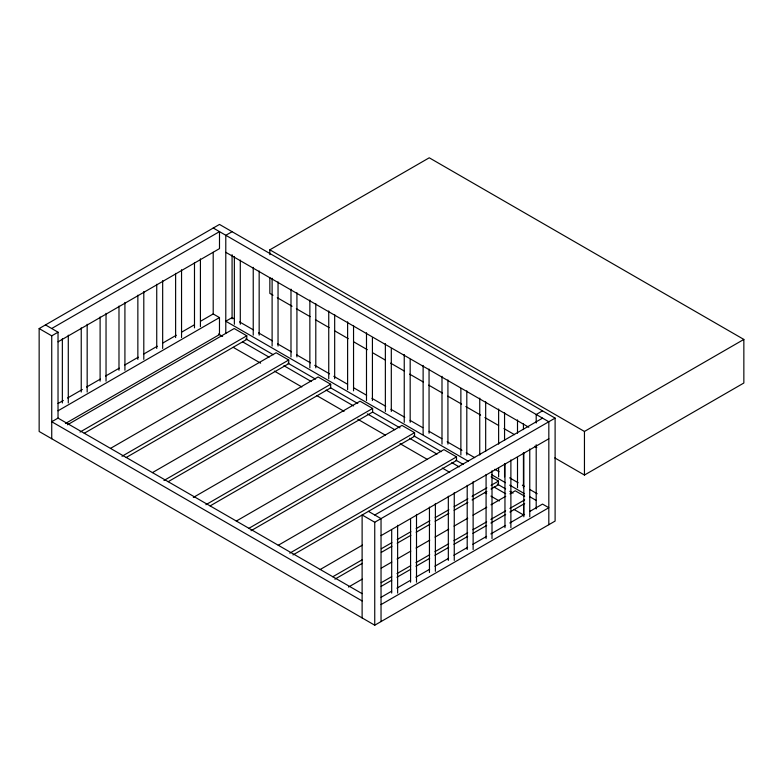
<?xml version="1.0" encoding="UTF-8"?>
<svg xmlns="http://www.w3.org/2000/svg" width="783" height="783" viewBox="0 0 783 783"><rect width="100%" height="100%" fill="white"/><g stroke="black" fill="none" stroke-linecap="round" stroke-linejoin="round"><path stroke-width="1.17" d="M39.15 328.566L219.494 224.427L555.108 418.112L555.108 521.077L374.744 625.206L39.15 431.482L39.15 328.566L51.737 335.838L58.03 332.207L45.424 324.867M51.717 328.498L219.494 231.631L219.494 248.622L58.05 341.828M232.101 231.699L225.788 235.321L225.788 333.392M269.851 254.661L269.851 249.816L429.25 157.794L743.85 339.43L743.85 383.014L584.451 475.046L554.795 457.918M58.069 403.499L63.345 400.456M67.563 398.018L82.332 389.494M86.561 387.056L100.273 379.138M105.548 376.085L119.27 368.167M124.546 365.123L138.258 357.205M143.543 354.151L157.256 346.233M162.531 343.189L176.253 335.271M181.529 332.227L194.194 324.916M200.526 321.255L213.182 313.944L219.475 317.575L219.475 334.566L65.41 423.515M58.03 410.791L219.475 317.575M67.465 424.797L234.195 328.537L246.782 335.799L246.782 339.43L84.27 433.253M80.052 432.059L246.782 335.799M110.472 448.405L276.145 352.751L288.731 360.014L288.731 363.645L126.22 457.478M122.001 456.274L288.731 360.014M152.421 472.619L318.094 376.966L330.68 384.238L330.68 387.869L168.169 481.692M163.95 480.498L330.68 384.238M193.313 497.45L360.043 401.19L372.62 408.452L372.62 412.083L210.118 505.906M205.89 504.712L372.62 408.452M236.309 521.057L401.982 425.404L414.569 432.666L414.569 436.297L251 530.737M248.896 528.319L414.569 432.666M278.259 545.271L443.932 449.618L456.518 456.89L456.518 460.521L292.95 554.951M289.788 553.15L456.518 456.89M542.492 410.83L536.198 414.54L536.198 423.026M374.763 515.008L542.541 418.142M362.118 617.924L362.118 514.96L374.744 522.251L555.108 418.112M320.208 569.495L362.412 545.125M381.057 535.631L548.834 438.764M332.785 576.758L362.333 559.698M381.331 548.726L391.882 542.639M397.157 539.595L410.879 531.677M416.155 528.623L429.867 520.705M435.152 517.661L448.865 509.743M454.14 506.689L467.862 498.771M472.08 496.334L486.86 487.809M491.078 485.372L498.468 481.105L498.468 484.736L491.078 489.003M269.851 249.816L584.451 431.453L743.85 339.43M334.899 579.175L362.333 563.329M381.331 552.367L391.882 546.27M397.157 543.226L410.879 535.308M416.155 532.254L429.867 524.336M435.152 521.292L448.865 513.374M454.14 510.33L467.862 502.402M472.08 499.965L486.86 491.44M348.513 587.054L362.226 579.136M381.223 568.164L391.774 562.077M397.05 559.023L410.772 551.105M416.047 548.061L429.769 540.143M435.045 537.099L448.757 529.171M454.032 526.127L467.754 518.209M473.03 515.165L486.752 507.237M490.97 504.8L505.749 496.275M509.968 493.838L515.243 490.794L524.679 496.236M381.145 582.738L391.696 576.65M396.971 573.606L410.693 565.688M415.969 562.634L429.691 554.716M434.966 551.672L448.679 543.754M453.954 540.701L467.676 532.783M472.952 529.739L486.674 521.821M490.892 519.383L505.661 510.849M509.89 508.412L524.659 499.887M381.145 586.379L391.696 580.281M396.971 577.237L410.693 569.319M415.969 566.266L429.691 558.348M434.966 555.304L448.679 547.386M453.954 544.342L467.676 536.414M472.952 533.37L486.674 525.452M490.892 523.015L505.661 514.48M509.89 512.043L524.659 503.518M381.076 597.302L391.627 591.204M396.903 588.16L410.615 580.242M415.89 577.198L429.613 569.28M434.888 566.226L448.61 558.308M453.886 555.264L467.598 547.346M472.883 544.293L486.595 536.375M490.814 533.937L505.593 525.413M509.811 522.975L524.581 514.441M529.866 511.397L542.521 504.086L548.814 507.717L381.037 604.593M213.201 228L548.834 421.773L548.814 524.708M225.807 252.322L528.779 427.244M273.032 295.25L269.851 293.41L269.851 277.671M277.27 297.697L292.098 306.251M296.336 308.698L310.107 316.655M315.402 319.709L329.173 327.656M334.468 330.72L348.239 338.667M353.534 341.731L367.305 349.678M372.6 352.732L385.314 360.072M390.609 363.126L404.38 371.083M409.675 374.137L423.446 382.084M428.741 385.148L442.512 393.095M447.807 396.159L461.579 404.106M465.816 406.553L480.645 415.117M484.883 417.554L498.654 425.512M503.949 428.565L514.539 434.682M534.672 446.3L536.786 447.524M234.225 318.828L232.101 317.604L225.807 321.236L468.4 461.295M239.52 321.882L253.291 329.829M258.586 332.892L272.357 340.84M277.652 343.903L291.423 351.851M296.718 354.914L310.489 362.862M314.727 365.309L329.565 373.873M333.803 376.32L347.574 384.267M353.926 387.937L366.64 395.278M371.935 398.332L385.706 406.279M391.001 409.343L404.772 417.29M410.067 420.354L422.781 427.694M429.143 431.364L441.847 438.695M447.152 441.759L461.98 450.323M466.218 452.77L474.694 457.654M494.817 469.281L499.055 471.728M509.645 477.845L518.121 482.739M522.359 485.176L524.483 486.4M529.778 489.463L537.187 493.74M491.704 474.743L505.475 482.7M509.713 485.147L524.541 493.711M529.837 496.765L536.198 500.435M491.127 476.867L498.468 481.105M245.823 338.873L273.277 354.728M288.066 363.263L315.529 379.119M330.318 387.654L357.772 403.509M372.561 412.054L400.025 427.9M413.757 435.828L441.221 451.683M456 460.228L463.399 464.495M497.195 484.002L505.642 488.886M509.87 491.323L513.041 493.153M242.681 341.907L269.088 357.146M283.877 365.69L311.331 381.546M326.12 390.081L353.583 405.937M367.315 413.864L394.769 429.72M409.558 438.255L437.022 454.111M451.811 462.645L459.2 466.913M494.053 487.036L505.671 493.74M218.447 333.998L222.646 336.426M233.177 347.319L260.631 363.165M274.363 371.093L301.827 386.949M316.616 395.493L344.08 411.339M357.811 419.267L385.265 435.123M400.054 443.667L427.518 459.513M442.307 468.058L449.696 472.325M484.55 492.448L486.664 493.662M490.892 496.109L499.339 500.983M514.128 509.518L523.631 515.008L523.631 504.115M368.411 511.328L381.057 518.64M362.059 593.631L58.03 418.102L51.737 421.734L362.118 600.933M584.451 431.453L584.451 475.046M536.198 444.744L536.198 508.94M529.758 448.992L529.758 516.8M523.827 452.623L523.827 516.8M523.435 423.544L523.435 429.593M523.435 452.603L523.435 487.721M517.504 419.913L517.504 433.224M517.504 457.448L517.504 487.721M510.888 459.885L510.888 527.703M504.957 463.526L504.957 527.703M504.555 412.641L504.555 440.496M504.555 463.497L504.555 476.818M498.624 409.01L498.624 444.127M498.624 468.342L498.624 476.818M492.008 470.789L492.008 538.596M486.077 474.42L486.077 538.596M485.675 401.748L485.675 451.39M479.744 398.116L479.744 455.021M473.128 481.682L473.128 549.5M467.197 485.313L467.197 549.5M466.805 390.844L466.805 455.021M460.874 388.427L460.874 455.021M454.257 492.585L454.257 560.393M448.326 496.216L448.326 560.393M447.925 379.951L447.925 444.127M441.994 376.32L441.994 444.127M435.377 503.479L435.377 571.287M429.446 507.11L429.446 572.5M429.055 369.047L429.055 433.234M423.123 365.416L423.123 434.438M416.507 514.382L416.507 582.19M410.576 519.227L410.576 582.19M410.175 359.368L410.175 422.331M404.243 354.523L404.243 422.331M397.627 525.276L397.627 593.083M391.696 530.12L391.696 593.083M391.304 348.464L391.304 411.437M385.363 343.62L385.363 411.437M381.037 518.61L381.037 621.575M374.744 522.251L374.744 625.206M372.424 337.571L372.424 400.534M366.493 332.726L366.493 400.534M353.544 325.464L353.544 390.844M347.613 321.823L347.613 389.64M334.674 314.56L334.674 378.737M328.743 310.929L328.743 378.737M315.794 303.667L315.794 367.844M309.862 300.036L309.862 367.844M296.923 292.764L296.923 356.94M290.992 289.133L290.992 356.94M278.043 281.87L278.043 346.047M272.112 278.239L272.112 346.047M259.163 270.967L259.163 335.144M253.232 267.336L253.232 335.144M240.293 260.073L240.293 324.25M234.362 256.442L234.362 324.25M232.081 254.7L232.081 318.867M213.201 252.273L213.201 314.022M200.419 258.85L200.419 326.658M194.487 262.481L194.487 327.871M181.548 269.744L181.548 337.561M175.617 273.384L175.617 337.561M162.668 280.647L162.668 348.455M156.737 284.278L156.737 348.455M143.798 291.54L143.798 359.358M137.857 295.171L137.857 359.358M124.918 302.444L124.918 370.251M118.987 306.075L118.987 370.251M106.038 313.337L106.038 381.145M100.107 316.968L100.107 381.145M87.167 324.24L87.167 392.048M81.236 327.871L81.236 392.048M68.287 335.134L68.287 402.942M62.356 338.765L62.356 402.942M58.03 332.207L58.03 418.171M51.737 335.838L51.737 438.754"/></g></svg>
